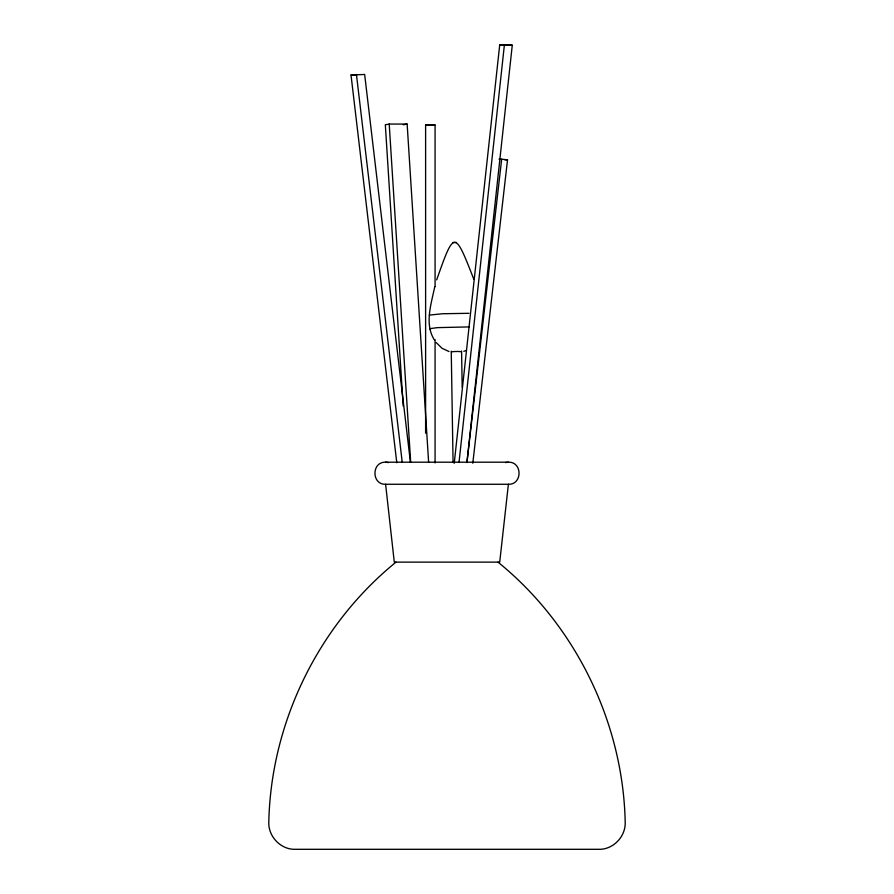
<?xml version="1.0" encoding="UTF-8"?>
<svg xmlns="http://www.w3.org/2000/svg" width="894" height="894" viewBox="0 0 894 894"><rect width="100%" height="100%" fill="white"/><g stroke="black" fill="none" stroke-linecap="round" stroke-linejoin="round"><path stroke-width="1.34" d="M454.23 463.304L499.735 44.7L507.658 44.7L512.273 45.203L466.925 462.421M459.013 462.421L504.361 45.203L512.273 45.203M508.395 484.269L499.712 562.125L394.288 562.125L385.605 484.269C371.423 484.805 371.423 461.65 385.605 462.198L508.395 462.198C522.577 461.65 522.577 484.805 508.395 484.269L385.605 484.269M466.947 462.634L501.657 159.199L507.524 159.802L472.803 463.237M434.54 340.189C424.169 324.131 431.288 303.882 434.752 286.695M436.674 279.878C454.219 229.993 454.644 229.993 473.809 279.274M396.008 562.125C318.532 624.995 270.938 722.397 268.803 822.145C268.2 835.868 279.699 848.585 293.433 849.3L600.567 849.3C614.301 848.585 625.8 835.868 625.197 822.145C623.062 722.397 575.468 624.995 497.992 562.125M456.488 242.442L452.789 242.509M429.388 315.09L442.597 313.738L469.026 313.302M481.587 328.165L482.481 327.819L481.575 327.495M463.807 351.308L466.009 350.526M428.628 462.343L407.15 124.065L389.214 124.065L385.325 124.78L403.172 405.988M403.261 124.78L407.15 124.065M461.036 351.856C462.075 351.241 450.777 351.431 451.839 352.012M505.546 462.567L508.395 462.198M396.791 462.768L351.018 75.007L364.651 74.459L410.424 462.22M351.018 75.007L355.13 75.007M425.611 125.283L435.076 125.283M499.008 159.199L501.657 159.199M504.864 159.802L507.524 159.802M469.249 326.902L437.345 327.64L429.612 328.69L430.506 329.003M499.735 44.7L504.361 45.203M385.605 462.198L388.454 462.567M449.045 351.554L442.061 348.314L436.216 342.592M356.449 74.459L402.222 462.22M389.214 124.065L410.681 462.343M461.583 350.962L462.176 387.158M451.246 351.13L453.068 462.511M435.076 286.639L435.076 124.78L425.611 124.78L425.611 433.154M435.076 339.664L435.076 462.958"/></g></svg>
